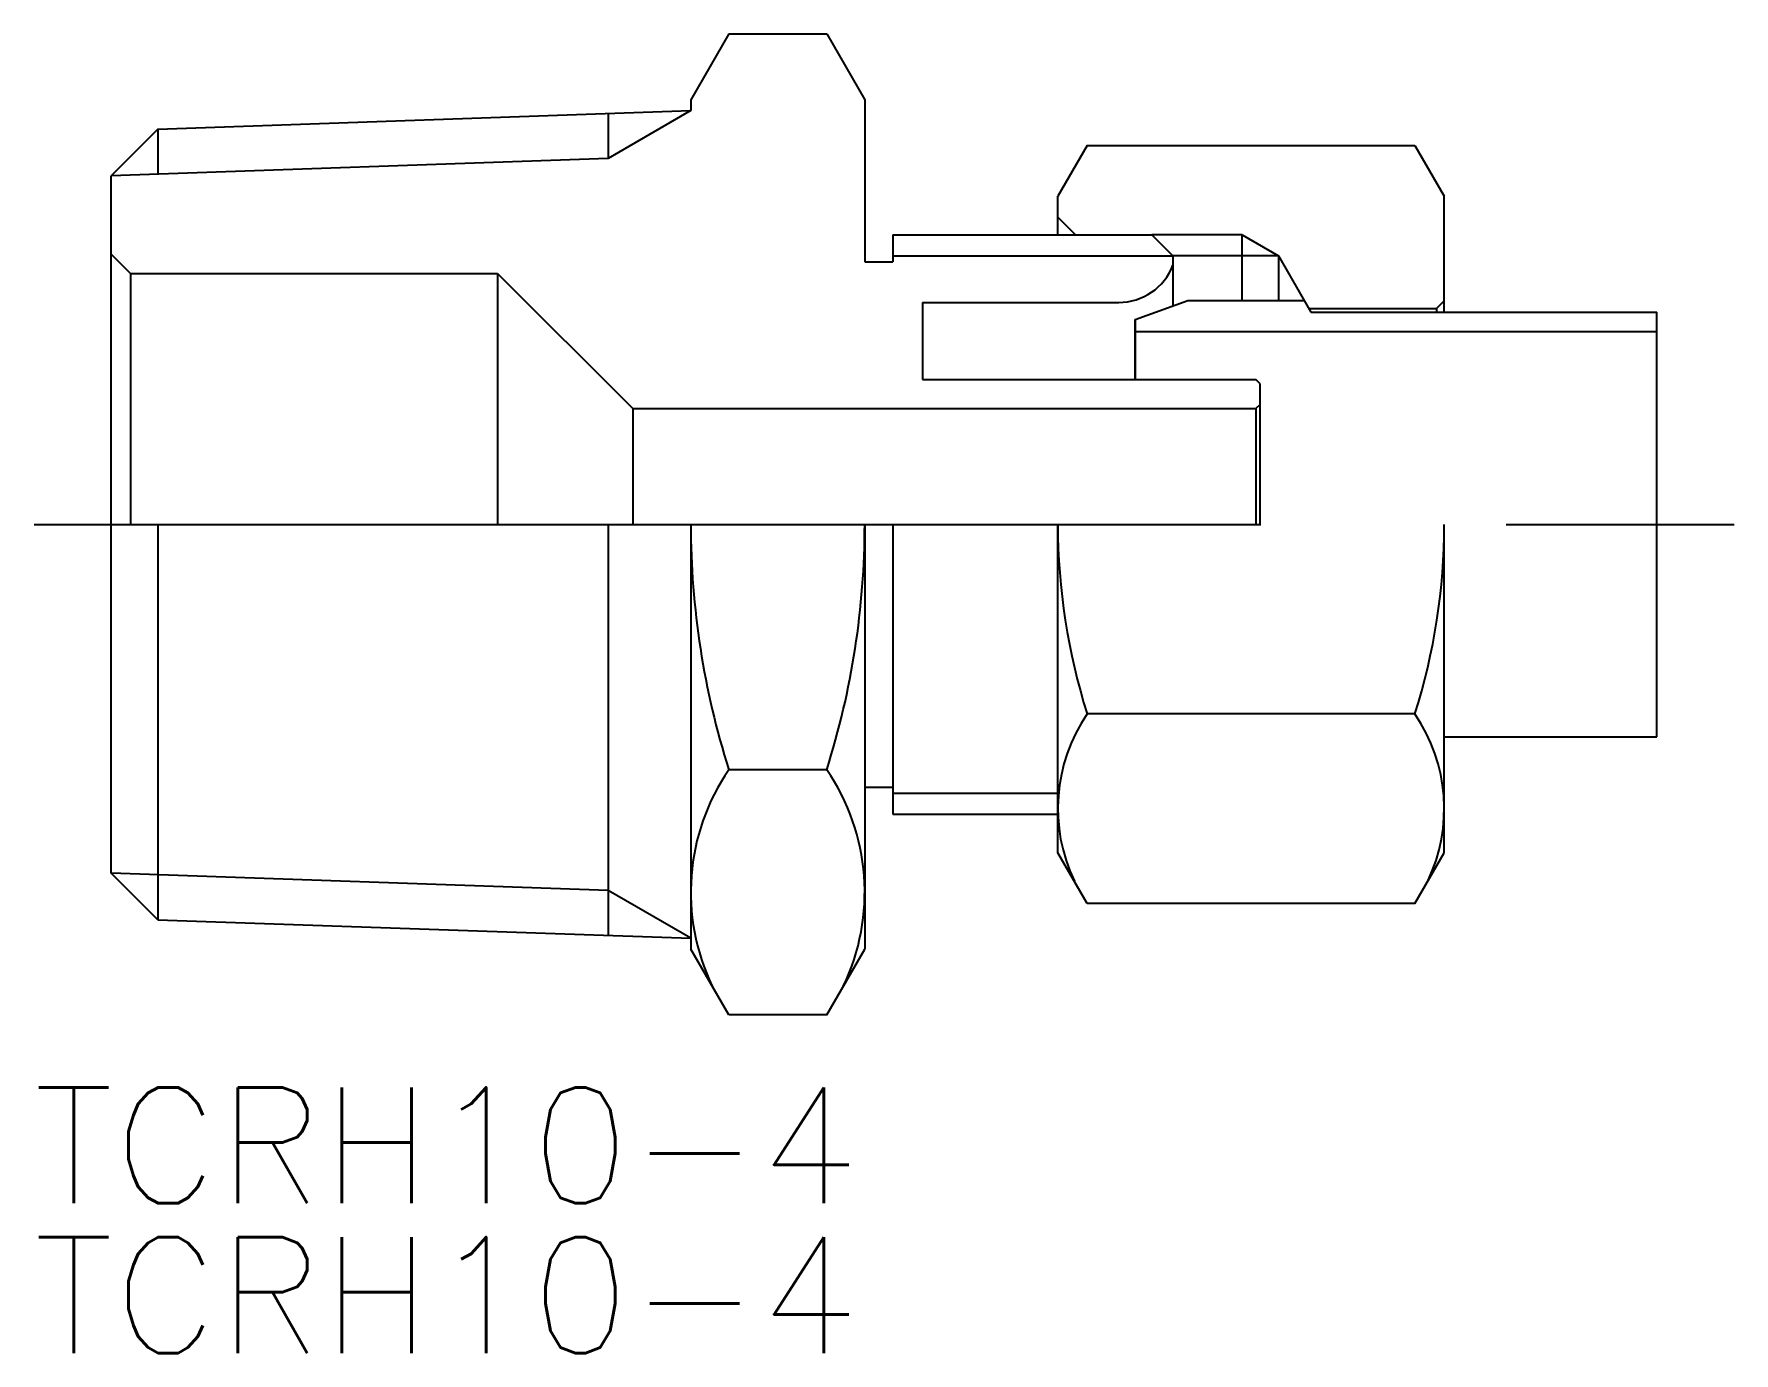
# Model space of a CAD drawing. Extents: x -2 to 42, y -21.5 to 12.7.
import ezdxf

# ---------------------------------------------------------------- set-up
doc = ezdxf.new("R2010")
doc.units = 0
doc.linetypes.add('CENTER', pattern=[50.8, 31.75, -6.35, 6.35, -6.35])
doc.layers.get('0').update_dxf_attribs({"linetype": 'CONTINUOUS'})
doc.layers.add('CENTER', color=1, linetype='CENTER')
doc.styles.get("Standard").update_dxf_attribs({"font": 'txt.shx', "height": 3, "bigfont": 'bigfont.shx'})

msp = doc.modelspace()

# ---------------------------------------------------------------- linework, layer by layer
at = {"color": 7, "linetype": 'CONTINUOUS'}
for p, q in [((15.982, 12.702), (15, 11)), ((15.982, 12.702), (18.518, 12.702)), ((18.518, 12.702), (19.5, 11)), ((15, 11), (15, 10.716)), ((19.5, 11), (19.5, 6.8)), ((1.204, 10.235), (15, 10.716)), ((12.858, 10.642), (12.858, 9.48)), ((1.204, 10.235), (0, 9.031)), ((1.204, 10.235), (1.204, 9.073)), ((25.259, 9.815), (24.5, 8.5)), ((25.259, 9.815), (33.741, 9.815)), ((33.741, 9.815), (34.5, 8.5)), ((0, -9.031), (0, 9.031)), ((24.5, 7.5), (24.5, 8.5)), ((34.5, 5.5), (34.5, 8.5)), ((24.958, 7.5), (24.5, 7.959)), ((20.227, 7.5), (26.936, 7.5)), ((20.227, 7.5), (20.227, 6.8)), ((26.936, 7.5), (27.477, 6.958)), ((29.27, 5.8), (29.27, 7.5)), ((0.5, 6.5), (0, 7)), ((19.5, 6.8), (20.227, 6.8)), ((30.208, 6.958), (27.477, 6.958)), ((27.477, 6.958), (27.477, 5.659)), ((30.208, 6.958), (31.05, 5.5)), ((30.208, 6.958), (30.208, 5.8)), ((0.5, 6.5), (10, 6.5)), ((0.5, 6.5), (0.5, 0)), ((10, 6.5), (10, 0)), ((10, 6.5), (13.5, 3)), ((21, 5.75), (26.077, 5.75)), ((21, 5.75), (21, 3.75)), ((26.5, 5.304), (27.864, 5.8)), ((27.864, 5.8), (30.876, 5.8)), ((34.5, 5.794), (34.3, 5.594)), ((26.5, 5.304), (26.5, 3.75)), ((26.5, 3.75), (26.5, 5.304)), ((30.996, 5.594), (34.3, 5.594)), ((31.05, 5.5), (40, 5.5)), ((34.3, 5.594), (34.3, 5.5)), ((40, -5.5), (40, 5.5)), ((26.5, 5), (40, 5)), ((21, 3.75), (29.627, 3.75)), ((29.727, 3.65), (29.627, 3.75)), ((29.727, 3.65), (29.727, 0)), ((29.727, 3.1), (29.627, 3)), ((13.5, 3), (13.5, 0)), ((13.5, 3), (29.627, 3)), ((29.627, 3), (29.627, 0)), ((15, 0), (15, -11)), ((19.5, 0), (19.5, -11)), ((20.227, 0), (20.227, -7.5)), ((24.5, -8.5), (24.5, 0)), ((34.5, -8.5), (34.5, 0)), ((1.204, 0), (1.204, -10.235)), ((12.858, 0), (12.858, -10.642)), ((33.741, -4.907), (25.259, -4.907)), ((34.5, -5.5), (40, -5.5)), ((18.518, -6.351), (15.982, -6.351)), ((19.5, -6.8), (20.227, -6.8)), ((20.227, -7.5), (24.5, -7.5)), ((25.259, -9.815), (24.5, -8.5)), ((33.741, -9.815), (34.5, -8.5)), ((1.204, -10.235), (0, -9.031)), ((33.741, -9.815), (25.259, -9.815)), ((1.204, -10.235), (15, -10.716)), ((15.982, -12.702), (15, -11)), ((18.518, -12.702), (19.5, -11)), ((18.518, -12.702), (15.982, -12.702))]:
    msp.add_line(p, q, dxfattribs=at)
at = {"color": 3, "linetype": 'CONTINUOUS'}
for p, q in [((15, 10.716), (12.858, 9.48)), ((12.858, 9.48), (0, 9.031)), ((29.27, 7.5), (26.936, 7.5)), ((29.27, 7.5), (30.208, 6.958)), ((20.227, 6.958), (27.477, 6.958)), ((20.227, -6.958), (24.5, -6.958)), ((12.858, -9.48), (0, -9.031)), ((15, -10.716), (12.858, -9.48))]:
    msp.add_line(p, q, dxfattribs=at)
at = {"color": 7, "linetype": 'CONTINUOUS'}
for centre, radius, start, end in [((26.077, 7.25), 1.5, 270, 338.9605), ((36.018, 0), 21.018, 180, 197.588), ((-1.518, 0), 21.018, 342.412, 360), ((40.741, 0), 16.241, 180, 197.588), ((18.259, 0), 16.241, 342.412, 0), ((28.845, -7.361), 4.345, 145.6158, 205.6158), ((30.155, -7.361), 4.345, 334.3842, 34.3842), ((20.623, -9.526), 5.623, 145.6158, 205.6158), ((13.877, -9.526), 5.623, 334.3842, 34.3842)]:
    msp.add_arc(centre, radius, start, end, dxfattribs=at)
at = {"layer": 'CENTER', "color": 1, "linetype": 'CENTER'}
msp.add_line((-2, 0), (42, 0), dxfattribs=at)

# ---------------------------------------------------------------- texts
at = {"color": 7, "linetype": 'CONTINUOUS'}
for p in [(-2, -17.58), (-2, -21.457)]:
    msp.add_text('TCRH10-4', height=3, dxfattribs=at).set_placement(p)

doc.saveas('drawing.dxf')
